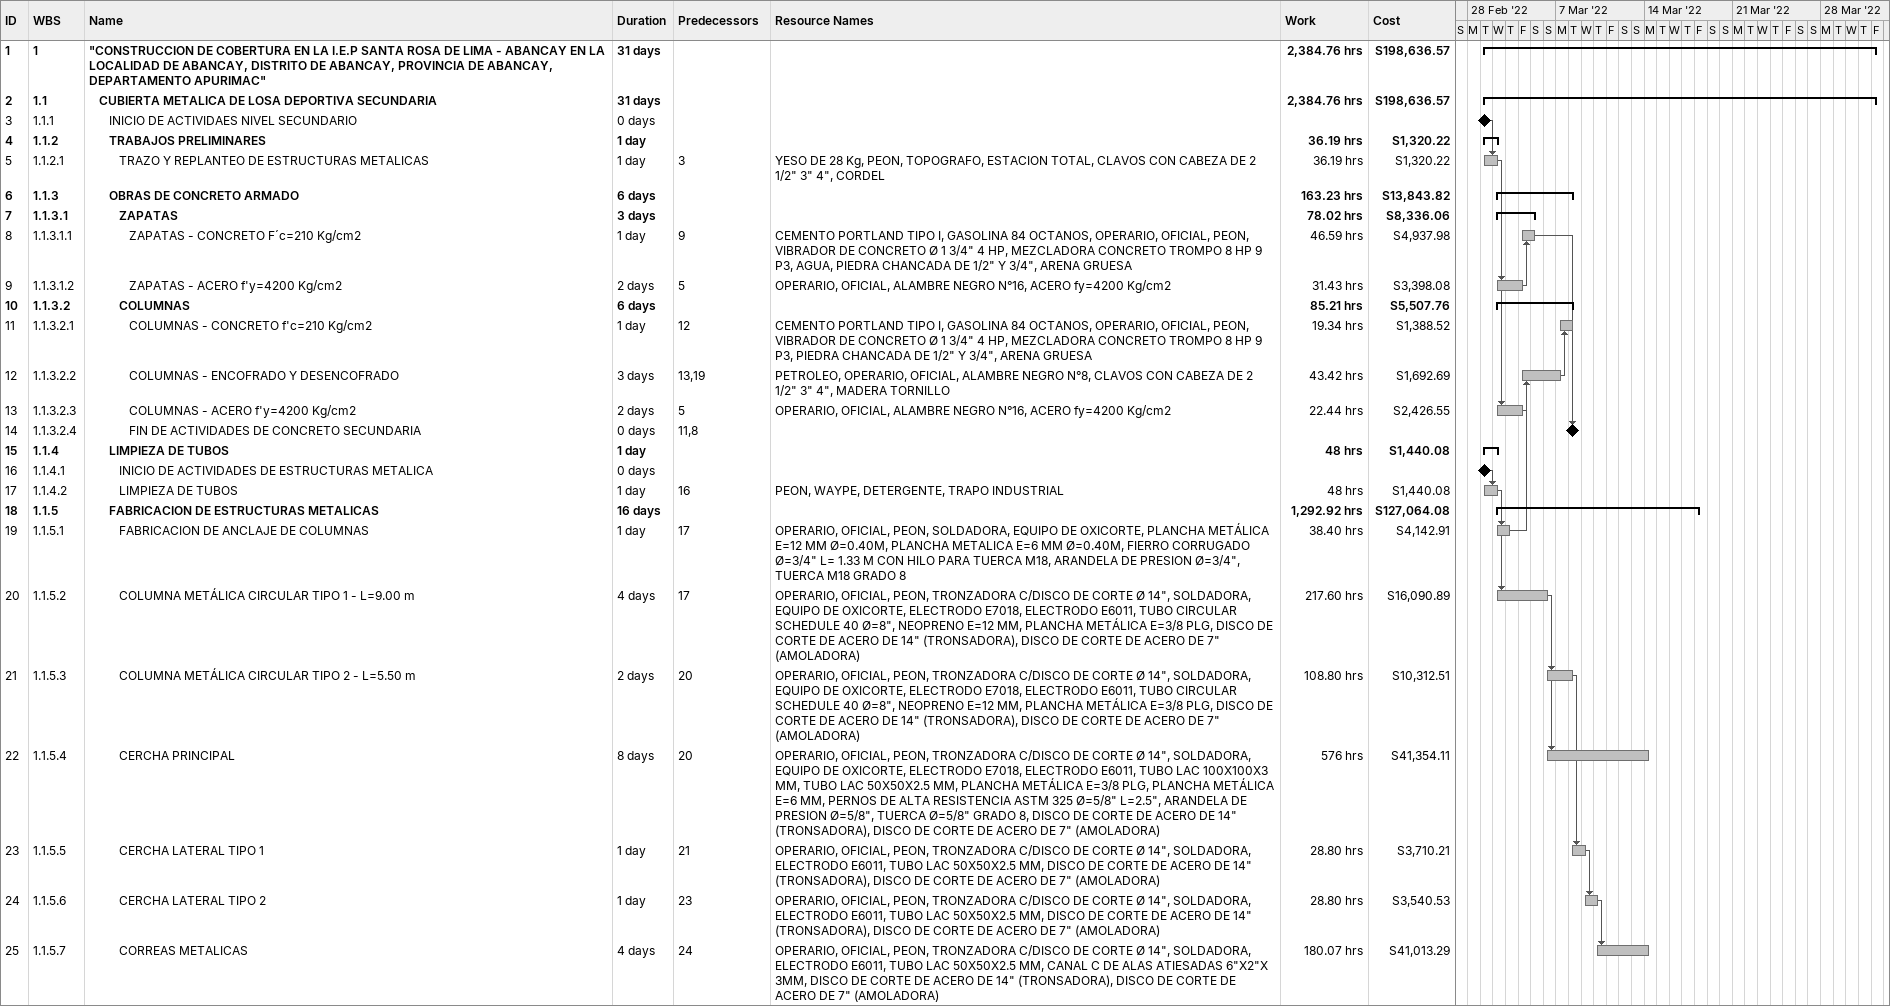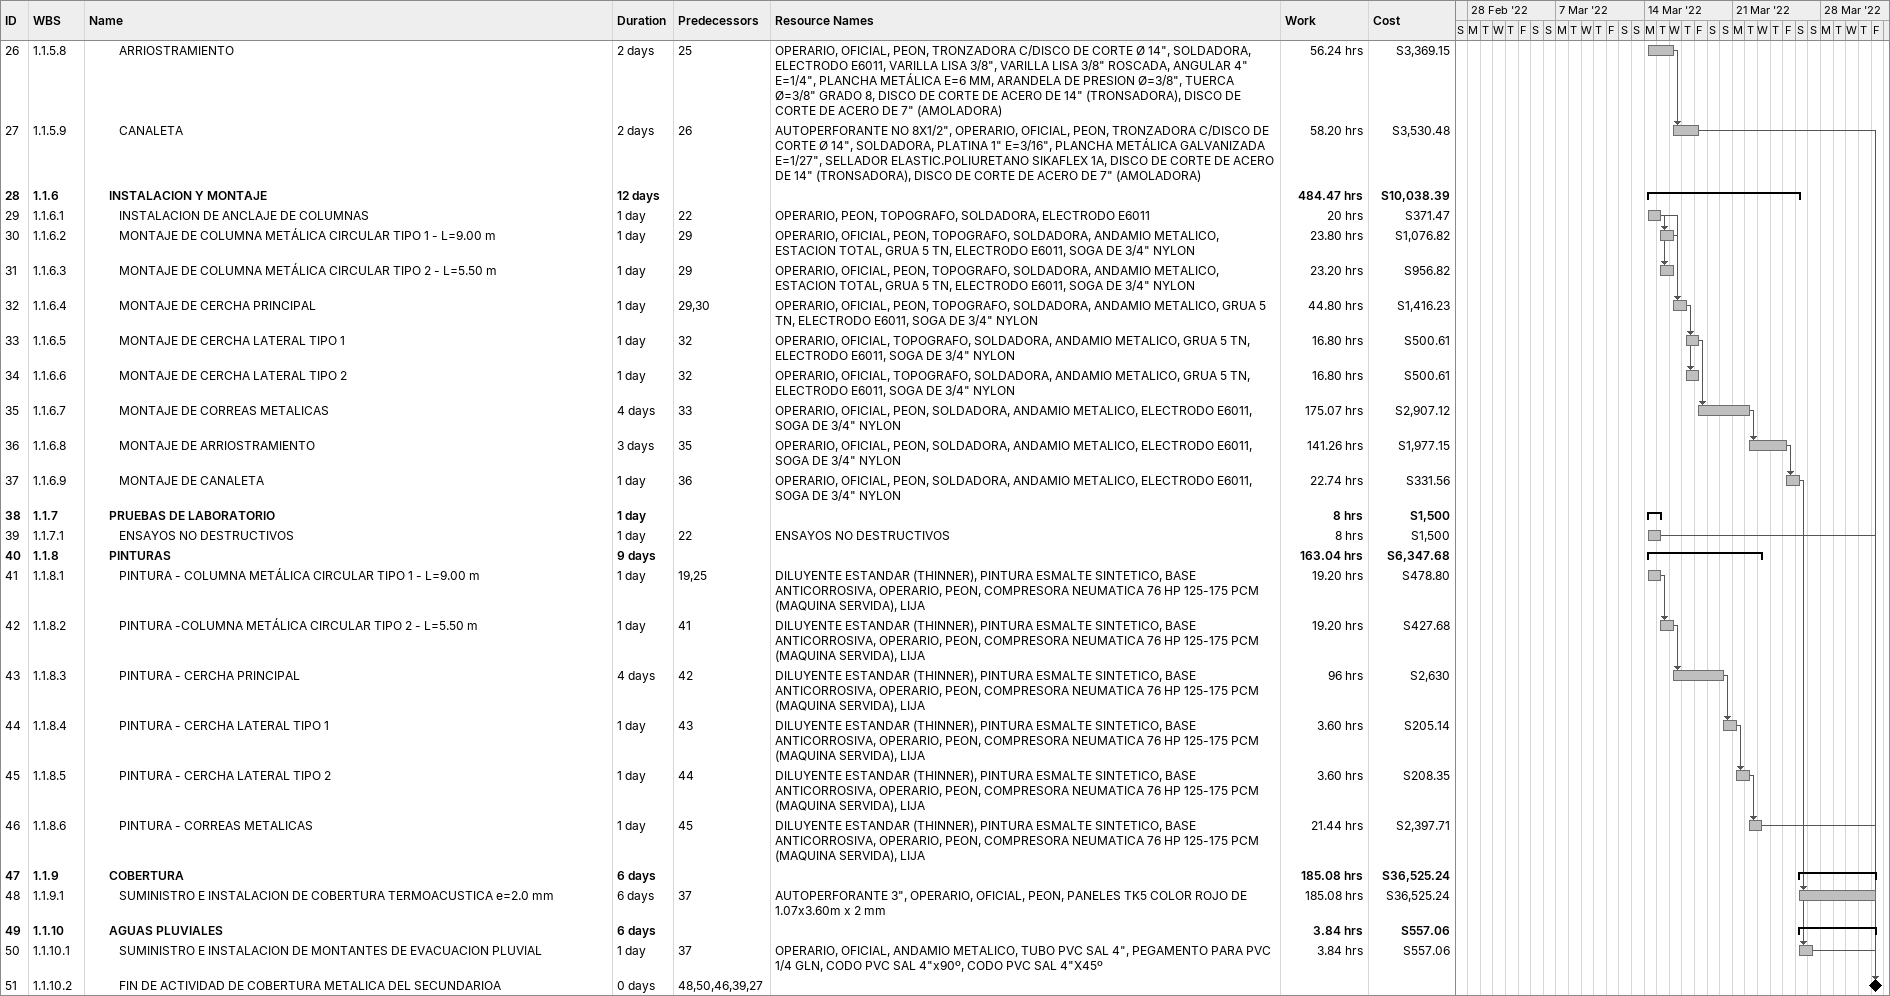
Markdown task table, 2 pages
| ID | WBS | Task | Duration | Start | Finish | Predecessors | Resources | Work (h) | Cost (S) |
|---|---|---|---|---|---|---|---|---|---|
| 1 | 1 | **"CONSTRUCCION DE COBERTURA EN LA I.E.P SANTA ROSA DE LIMA - ABANCAY EN LA LOCALIDAD DE ABANCAY, DISTRITO DE ABANCAY, PROVINCIA DE ABANCAY, DEPARTAMENTO APURIMAC"** | 31d | 2022-03-01 | 2022-04-01 |  |  | 2384.76 | 198636.57 |
| 2 | 1.1 | **CUBIERTA METALICA DE LOSA DEPORTIVA SECUNDARIA** | 31d | 2022-03-01 | 2022-04-01 |  |  | 2384.76 | 198636.57 |
| 3 | 1.1.1 | INICIO DE ACTIVIDAES NIVEL SECUNDARIO | 0d | 2022-03-01 | 2022-03-01 |  |  |  |  |
| 4 | 1.1.2 | **TRABAJOS PRELIMINARES** | 1d | 2022-03-01 | 2022-03-02 |  |  | 36.19 | 1320.22 |
| 5 | 1.1.2.1 | TRAZO Y REPLANTEO DE ESTRUCTURAS METALICAS | 1d | 2022-03-01 | 2022-03-02 | 3 | YESO DE 28 Kg, PEON, TOPOGRAFO, ESTACION TOTAL, CLAVOS CON CABEZA DE 2 1/2" 3" 4", CORDEL | 36.19 | 1320.22 |
| 6 | 1.1.3 | **OBRAS DE CONCRETO ARMADO** | 6d | 2022-03-02 | 2022-03-08 |  |  | 163.23 | 13843.82 |
| 7 | 1.1.3.1 | **ZAPATAS** | 3d | 2022-03-02 | 2022-03-05 |  |  | 78.02 | 8336.06 |
| 8 | 1.1.3.1.1 | ZAPATAS - CONCRETO F´c=210 Kg/cm2 | 1d | 2022-03-04 | 2022-03-05 | 9 | CEMENTO PORTLAND TIPO I, GASOLINA 84 OCTANOS, OPERARIO, OFICIAL, PEON, VIBRADOR DE CONCRETO Ø 1 3/4" 4 HP, MEZCLADORA CONCRETO TROMPO 8 HP 9 P3, AGUA, PIEDRA CHANCADA DE 1/2" Y 3/4", ARENA GRUESA | 46.59 | 4937.98 |
| 9 | 1.1.3.1.2 | ZAPATAS - ACERO f'y=4200 Kg/cm2 | 2d | 2022-03-02 | 2022-03-04 | 5 | OPERARIO, OFICIAL, ALAMBRE NEGRO N°16, ACERO fy=4200 Kg/cm2 | 31.43 | 3398.08 |
| 10 | 1.1.3.2 | **COLUMNAS** | 6d | 2022-03-02 | 2022-03-08 |  |  | 85.21 | 5507.76 |
| 11 | 1.1.3.2.1 | COLUMNAS - CONCRETO f'c=210 Kg/cm2 | 1d | 2022-03-07 | 2022-03-08 | 12 | CEMENTO PORTLAND TIPO I, GASOLINA 84 OCTANOS, OPERARIO, OFICIAL, PEON, VIBRADOR DE CONCRETO Ø 1 3/4" 4 HP, MEZCLADORA CONCRETO TROMPO 8 HP 9 P3, PIEDRA CHANCADA DE 1/2" Y 3/4", ARENA GRUESA | 19.34 | 1388.52 |
| 12 | 1.1.3.2.2 | COLUMNAS - ENCOFRADO Y DESENCOFRADO | 3d | 2022-03-04 | 2022-03-07 | 13, 19 | PETROLEO, OPERARIO, OFICIAL, ALAMBRE NEGRO N°8, CLAVOS CON CABEZA DE 2 1/2" 3" 4", MADERA TORNILLO | 43.42 | 1692.69 |
| 13 | 1.1.3.2.3 | COLUMNAS - ACERO f'y=4200 Kg/cm2 | 2d | 2022-03-02 | 2022-03-04 | 5 | OPERARIO, OFICIAL, ALAMBRE NEGRO N°16, ACERO fy=4200 Kg/cm2 | 22.44 | 2426.55 |
| 14 | 1.1.3.2.4 | FIN DE ACTIVIDADES DE CONCRETO SECUNDARIA | 0d | 2022-03-08 | 2022-03-08 | 11, 8 |  |  |  |
| 15 | 1.1.4 | **LIMPIEZA DE TUBOS** | 1d | 2022-03-01 | 2022-03-02 |  |  | 48 | 1440.08 |
| 16 | 1.1.4.1 | INICIO DE ACTIVIDADES DE ESTRUCTURAS METALICA | 0d | 2022-03-01 | 2022-03-01 |  |  |  |  |
| 17 | 1.1.4.2 | LIMPIEZA DE TUBOS | 1d | 2022-03-01 | 2022-03-02 | 16 | PEON, WAYPE, DETERGENTE, TRAPO INDUSTRIAL | 48 | 1440.08 |
| 18 | 1.1.5 | **FABRICACION DE ESTRUCTURAS METALICAS** | 16d | 2022-03-02 | 2022-03-18 |  |  | 1292.92 | 127064.08 |
| 19 | 1.1.5.1 | FABRICACION DE ANCLAJE DE COLUMNAS | 1d | 2022-03-02 | 2022-03-03 | 17 | OPERARIO, OFICIAL, PEON, SOLDADORA, EQUIPO DE OXICORTE, PLANCHA METÁLICA E=12 MM Ø=0.40M, PLANCHA METALICA E=6 MM Ø=0.40M, FIERRO CORRUGADO Ø=3/4" L= 1.33 M CON HILO PARA TUERCA M18, ARANDELA DE PRESION Ø=3/4", TUERCA M18 GRADO 8 | 38.40 | 4142.91 |
| 20 | 1.1.5.2 | COLUMNA METÁLICA CIRCULAR TIPO 1 - L=9.00 m | 4d | 2022-03-02 | 2022-03-06 | 17 | OPERARIO, OFICIAL, PEON, TRONZADORA C/DISCO DE CORTE Ø 14", SOLDADORA, EQUIPO DE OXICORTE, ELECTRODO E7018, ELECTRODO E6011, TUBO CIRCULAR SCHEDULE 40 Ø=8", NEOPRENO E=12 MM, PLANCHA METÁLICA E=3/8 PLG, DISCO DE CORTE DE ACERO DE 14" (TRONSADORA), DISCO DE CORTE DE ACERO DE 7" (AMOLADORA) | 217.60 | 16090.89 |
| 21 | 1.1.5.3 | COLUMNA METÁLICA CIRCULAR TIPO 2 - L=5.50 m | 2d | 2022-03-06 | 2022-03-08 | 20 | OPERARIO, OFICIAL, PEON, TRONZADORA C/DISCO DE CORTE Ø 14", SOLDADORA, EQUIPO DE OXICORTE, ELECTRODO E7018, ELECTRODO E6011, TUBO CIRCULAR SCHEDULE 40 Ø=8", NEOPRENO E=12 MM, PLANCHA METÁLICA E=3/8 PLG, DISCO DE CORTE DE ACERO DE 14" (TRONSADORA), DISCO DE CORTE DE ACERO DE 7" (AMOLADORA) | 108.80 | 10312.51 |
| 22 | 1.1.5.4 | CERCHA PRINCIPAL | 8d | 2022-03-06 | 2022-03-14 | 20 | OPERARIO, OFICIAL, PEON, TRONZADORA C/DISCO DE CORTE Ø 14", SOLDADORA, EQUIPO DE OXICORTE, ELECTRODO E7018, ELECTRODO E6011, TUBO LAC 100X100X3 MM, TUBO LAC 50X50X2.5 MM, PLANCHA METÁLICA E=3/8 PLG, PLANCHA METÁLICA E=6 MM, PERNOS DE ALTA RESISTENCIA ASTM 325 Ø=5/8" L=2.5", ARANDELA DE PRESION Ø=5/8", TUERCA Ø=5/8" GRADO 8, DISCO DE CORTE DE ACERO DE 14" (TRONSADORA), DISCO DE CORTE DE ACERO DE 7" (AMOLADORA) | 576 | 41354.11 |
| 23 | 1.1.5.5 | CERCHA LATERAL TIPO 1 | 1d | 2022-03-08 | 2022-03-09 | 21 | OPERARIO, OFICIAL, PEON, TRONZADORA C/DISCO DE CORTE Ø 14", SOLDADORA, ELECTRODO E6011, TUBO LAC 50X50X2.5 MM, DISCO DE CORTE DE ACERO DE 14" (TRONSADORA), DISCO DE CORTE DE ACERO DE 7" (AMOLADORA) | 28.80 | 3710.21 |
| 24 | 1.1.5.6 | CERCHA LATERAL TIPO 2 | 1d | 2022-03-09 | 2022-03-10 | 23 | OPERARIO, OFICIAL, PEON, TRONZADORA C/DISCO DE CORTE Ø 14", SOLDADORA, ELECTRODO E6011, TUBO LAC 50X50X2.5 MM, DISCO DE CORTE DE ACERO DE 14" (TRONSADORA), DISCO DE CORTE DE ACERO DE 7" (AMOLADORA) | 28.80 | 3540.53 |
| 25 | 1.1.5.7 | CORREAS METALICAS | 4d | 2022-03-10 | 2022-03-14 | 24 | OPERARIO, OFICIAL, PEON, TRONZADORA C/DISCO DE CORTE Ø 14", SOLDADORA, ELECTRODO E6011, TUBO LAC 50X50X2.5 MM, CANAL C DE ALAS ATIESADAS 6"X2"X 3MM, DISCO DE CORTE DE ACERO DE 14" (TRONSADORA), DISCO DE CORTE DE ACERO DE 7" (AMOLADORA) | 180.07 | 41013.29 |
| 26 | 1.1.5.8 | ARRIOSTRAMIENTO | 2d | 2022-03-14 | 2022-03-16 | 25 | OPERARIO, OFICIAL, PEON, TRONZADORA C/DISCO DE CORTE Ø 14", SOLDADORA, ELECTRODO E6011, VARILLA LISA 3/8", VARILLA LISA 3/8" ROSCADA, ANGULAR 4" E=1/4", PLANCHA METÁLICA E=6 MM, ARANDELA DE PRESION Ø=3/8", TUERCA Ø=3/8" GRADO 8, DISCO DE CORTE DE ACERO DE 14" (TRONSADORA), DISCO DE CORTE DE ACERO DE 7" (AMOLADORA) | 56.24 | 3369.15 |
| 27 | 1.1.5.9 | CANALETA | 2d | 2022-03-16 | 2022-03-18 | 26 | AUTOPERFORANTE NO 8X1/2", OPERARIO, OFICIAL, PEON, TRONZADORA C/DISCO DE CORTE Ø 14", SOLDADORA, PLATINA 1" E=3/16", PLANCHA METÁLICA GALVANIZADA E=1/27", SELLADOR ELASTIC.POLIURETANO SIKAFLEX 1A, DISCO DE CORTE DE ACERO DE 14" (TRONSADORA), DISCO DE CORTE DE ACERO DE 7" (AMOLADORA) | 58.20 | 3530.48 |
| 28 | 1.1.6 | **INSTALACION Y MONTAJE** | 12d | 2022-03-14 | 2022-03-26 |  |  | 484.47 | 10038.39 |
| 29 | 1.1.6.1 | INSTALACION DE ANCLAJE DE COLUMNAS | 1d | 2022-03-14 | 2022-03-15 | 22 | OPERARIO, PEON, TOPOGRAFO, SOLDADORA, ELECTRODO E6011 | 20 | 371.47 |
| 30 | 1.1.6.2 | MONTAJE DE COLUMNA METÁLICA CIRCULAR TIPO 1 - L=9.00 m | 1d | 2022-03-15 | 2022-03-16 | 29 | OPERARIO, OFICIAL, PEON, TOPOGRAFO, SOLDADORA, ANDAMIO METALICO, ESTACION TOTAL, GRUA 5 TN, ELECTRODO E6011, SOGA DE 3/4" NYLON | 23.80 | 1076.82 |
| 31 | 1.1.6.3 | MONTAJE DE COLUMNA METÁLICA CIRCULAR TIPO 2 - L=5.50 m | 1d | 2022-03-15 | 2022-03-16 | 29 | OPERARIO, OFICIAL, PEON, TOPOGRAFO, SOLDADORA, ANDAMIO METALICO, ESTACION TOTAL, GRUA 5 TN, ELECTRODO E6011, SOGA DE 3/4" NYLON | 23.20 | 956.82 |
| 32 | 1.1.6.4 | MONTAJE DE CERCHA PRINCIPAL | 1d | 2022-03-16 | 2022-03-17 | 29, 30 | OPERARIO, OFICIAL, PEON, TOPOGRAFO, SOLDADORA, ANDAMIO METALICO, GRUA 5 TN, ELECTRODO E6011, SOGA DE 3/4" NYLON | 44.80 | 1416.23 |
| 33 | 1.1.6.5 | MONTAJE DE CERCHA LATERAL TIPO 1 | 1d | 2022-03-17 | 2022-03-18 | 32 | OPERARIO, OFICIAL, TOPOGRAFO, SOLDADORA, ANDAMIO METALICO, GRUA 5 TN, ELECTRODO E6011, SOGA DE 3/4" NYLON | 16.80 | 500.61 |
| 34 | 1.1.6.6 | MONTAJE DE CERCHA LATERAL TIPO 2 | 1d | 2022-03-17 | 2022-03-18 | 32 | OPERARIO, OFICIAL, TOPOGRAFO, SOLDADORA, ANDAMIO METALICO, GRUA 5 TN, ELECTRODO E6011, SOGA DE 3/4" NYLON | 16.80 | 500.61 |
| 35 | 1.1.6.7 | MONTAJE DE CORREAS METALICAS | 4d | 2022-03-18 | 2022-03-22 | 33 | OPERARIO, OFICIAL, PEON, SOLDADORA, ANDAMIO METALICO, ELECTRODO E6011, SOGA DE 3/4" NYLON | 175.07 | 2907.12 |
| 36 | 1.1.6.8 | MONTAJE DE ARRIOSTRAMIENTO | 3d | 2022-03-22 | 2022-03-25 | 35 | OPERARIO, OFICIAL, PEON, SOLDADORA, ANDAMIO METALICO, ELECTRODO E6011, SOGA DE 3/4" NYLON | 141.26 | 1977.15 |
| 37 | 1.1.6.9 | MONTAJE DE CANALETA | 1d | 2022-03-25 | 2022-03-26 | 36 | OPERARIO, OFICIAL, PEON, SOLDADORA, ANDAMIO METALICO, ELECTRODO E6011, SOGA DE 3/4" NYLON | 22.74 | 331.56 |
| 38 | 1.1.7 | **PRUEBAS DE LABORATORIO** | 1d | 2022-03-14 | 2022-03-15 |  |  | 8 | 1500 |
| 39 | 1.1.7.1 | ENSAYOS NO DESTRUCTIVOS | 1d | 2022-03-14 | 2022-03-15 | 22 | ENSAYOS NO DESTRUCTIVOS | 8 | 1500 |
| 40 | 1.1.8 | **PINTURAS** | 9d | 2022-03-14 | 2022-03-23 |  |  | 163.04 | 6347.68 |
| 41 | 1.1.8.1 | PINTURA - COLUMNA METÁLICA CIRCULAR TIPO 1 - L=9.00 m | 1d | 2022-03-14 | 2022-03-15 | 19, 25 | DILUYENTE ESTANDAR (THINNER), PINTURA ESMALTE SINTETICO, BASE ANTICORROSIVA, OPERARIO, PEON, COMPRESORA NEUMATICA 76 HP 125-175 PCM (MAQUINA SERVIDA), LIJA | 19.20 | 478.80 |
| 42 | 1.1.8.2 | PINTURA -COLUMNA METÁLICA CIRCULAR TIPO 2 - L=5.50 m | 1d | 2022-03-15 | 2022-03-16 | 41 | DILUYENTE ESTANDAR (THINNER), PINTURA ESMALTE SINTETICO, BASE ANTICORROSIVA, OPERARIO, PEON, COMPRESORA NEUMATICA 76 HP 125-175 PCM (MAQUINA SERVIDA), LIJA | 19.20 | 427.68 |
| 43 | 1.1.8.3 | PINTURA - CERCHA PRINCIPAL | 4d | 2022-03-16 | 2022-03-20 | 42 | DILUYENTE ESTANDAR (THINNER), PINTURA ESMALTE SINTETICO, BASE ANTICORROSIVA, OPERARIO, PEON, COMPRESORA NEUMATICA 76 HP 125-175 PCM (MAQUINA SERVIDA), LIJA | 96 | 2630 |
| 44 | 1.1.8.4 | PINTURA - CERCHA LATERAL TIPO 1 | 1d | 2022-03-20 | 2022-03-21 | 43 | DILUYENTE ESTANDAR (THINNER), PINTURA ESMALTE SINTETICO, BASE ANTICORROSIVA, OPERARIO, PEON, COMPRESORA NEUMATICA 76 HP 125-175 PCM (MAQUINA SERVIDA), LIJA | 3.60 | 205.14 |
| 45 | 1.1.8.5 | PINTURA - CERCHA LATERAL TIPO 2 | 1d | 2022-03-21 | 2022-03-22 | 44 | DILUYENTE ESTANDAR (THINNER), PINTURA ESMALTE SINTETICO, BASE ANTICORROSIVA, OPERARIO, PEON, COMPRESORA NEUMATICA 76 HP 125-175 PCM (MAQUINA SERVIDA), LIJA | 3.60 | 208.35 |
| 46 | 1.1.8.6 | PINTURA - CORREAS METALICAS | 1d | 2022-03-22 | 2022-03-23 | 45 | DILUYENTE ESTANDAR (THINNER), PINTURA ESMALTE SINTETICO, BASE ANTICORROSIVA, OPERARIO, PEON, COMPRESORA NEUMATICA 76 HP 125-175 PCM (MAQUINA SERVIDA), LIJA | 21.44 | 2397.71 |
| 47 | 1.1.9 | **COBERTURA** | 6d | 2022-03-26 | 2022-04-01 |  |  | 185.08 | 36525.24 |
| 48 | 1.1.9.1 | SUMINISTRO E INSTALACION DE COBERTURA TERMOACUSTICA e=2.0 mm | 6d | 2022-03-26 | 2022-04-01 | 37 | AUTOPERFORANTE 3", OPERARIO, OFICIAL, PEON, PANELES TK5 COLOR ROJO DE 1.07x3.60m x 2 mm | 185.08 | 36525.24 |
| 49 | 1.1.10 | **AGUAS PLUVIALES** | 6d | 2022-03-26 | 2022-04-01 |  |  | 3.84 | 557.06 |
| 50 | 1.1.10.1 | SUMINISTRO E INSTALACION DE MONTANTES DE EVACUACION PLUVIAL | 1d | 2022-03-26 | 2022-03-27 | 37 | OPERARIO, OFICIAL, ANDAMIO METALICO, TUBO PVC SAL 4", PEGAMENTO PARA PVC 1/4 GLN, CODO PVC SAL 4"x90º, CODO PVC SAL 4"X45º | 3.84 | 557.06 |
| 51 | 1.1.10.2 | FIN DE ACTIVIDAD DE COBERTURA METALICA DEL SECUNDARIOA | 0d | 2022-04-01 | 2022-04-01 | 48, 50, 46, 39, 27 |  |  |  |
